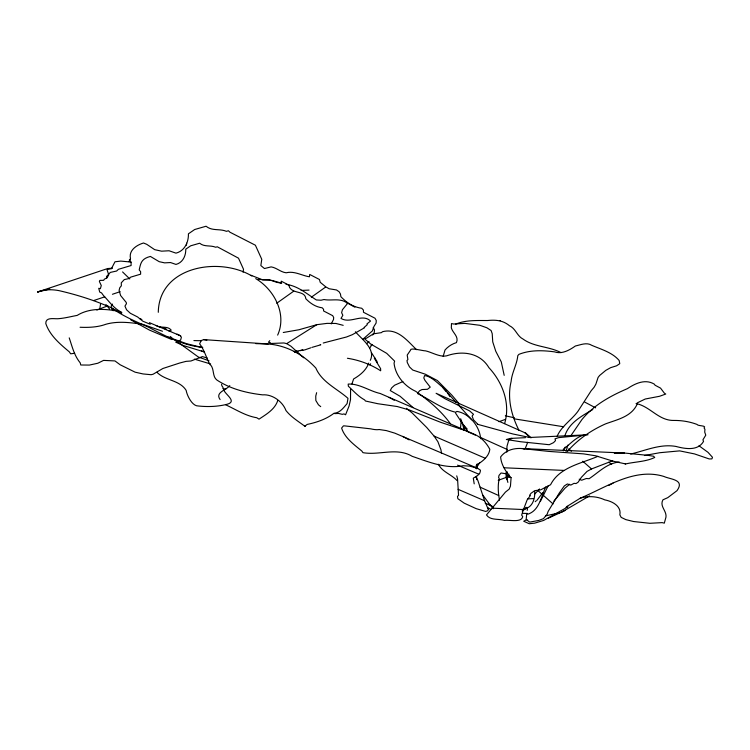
<?xml version="1.0" encoding="UTF-8"?>
<svg xmlns="http://www.w3.org/2000/svg" width="750" height="750" viewBox="0 0 750 750"><rect width="100%" height="100%" fill="white"/><g stroke="black" fill="none" stroke-linecap="round" stroke-linejoin="round"><path stroke-width="1.12" d="M158.287 312.309C159.028 266.269 219.159 256.359 251.869 275.991M450.45 423.797C441.112 410.85 428.644 400.369 415.631 391.284C404.513 386.194 395.344 375.534 394.059 363.169L394.631 361.125L386.7 353.344L370.809 344.091L364.378 338.663L366.412 338.259L373.387 333.844L381.403 332.644L382.575 331.688C397.631 327.853 407.109 340.641 416.578 349.678M460.434 428.784L461.203 420.769M186.431 245.175L186.638 243.187M504.6 423.6C510.722 403.65 502.547 382.266 488.906 367.659C480.394 353.278 463.65 350.541 448.538 355.219C441.253 358.359 432.703 352.444 425.531 350.859C422.775 350.944 409.809 347.222 410.531 350.184L407.203 355.069L407.897 359.559L406.988 360.562L407.316 362.597L409.5 366.919L412.744 370.031L425.269 374.194L437.325 380.503L451.828 395.119L459.319 403.922M567.413 451.444C577.772 439.453 591.169 430.266 605.578 423.872C617.072 419.597 631.172 416.841 636.984 404.55L637.144 402.928L645.234 399.019L659.522 396.291L665.775 394.041L664.397 393.206L660.553 388.125L655.022 385.2L654.431 384.216C645.328 378.637 635.391 383.353 627.488 388.603C610.491 395.916 593.906 404.925 581.934 419.559L570.328 436.491M476.203 465.581L476.062 468.544M129.047 261.75L130.416 259.444M243.075 272.222L243.516 269.269L238.5 258.178L217.294 246.797L215.691 247.238C210.188 244.959 204.478 247.209 199.659 243.225L190.697 245.803L185.766 249.197C185.963 255.778 182.803 262.669 175.969 264.422L170.512 262.547L164.625 262.866L159.188 261.675L150.394 256.434C141.291 258.778 140.756 262.997 139.209 269.906L140.625 271.688L140.616 274.172L130.631 277.153L129.244 278.494L124.294 279.581L121.284 282.806L121.341 285.834L119.775 287.747L119.109 290.297L120.581 295.491L126.225 302.419L126.45 303.666L124.941 306.112L126.553 309.759L130.359 313.284L137.597 316.969L142.875 321.216L150.262 324.272M334.716 413.616L338.559 413.447L342.328 414.337L343.997 413.906L345.572 414.778L349.041 406.097L350.503 399.722L350.597 389.241M522.9 509.222C532.116 508.275 535.106 499.716 534.712 491.475M476.428 467.081L476.775 464.812C482.616 461.381 489 456.45 489.816 449.297C486.403 442.744 481.144 437.259 474.319 434.25L380.175 393.478C369.534 391.153 359.222 383.428 348.188 384.084L348.356 386.222C353.559 390.984 358.181 396.422 364.613 399.891L365.447 401.006L377.812 403.716L397.284 406.537L409.453 410.025L440.512 422.25L467.794 431.419M526.697 513.844L526.191 519.478L529.706 522.112L538.659 520.453L543.431 518.653L547.125 514.237L548.166 511.369L559.294 493.003L564.309 485.944L567.366 483.966L570.806 485.081L574.031 483.356L576.056 483.553L578.091 482.231L581.409 477.3L587.034 471.412L591.525 468.947L612.694 460.763M443.166 356.353L445.022 349.997C448.069 346.5 452.109 343.875 456.459 342.619C459.056 336.403 452.794 333.159 451.322 327.844L451.491 323.559L453.666 324.019L464.897 323.391L479.85 325.294L486.881 327.778L491.091 330.525L492.216 333.666L492.741 341.878L495.769 351.272L501.272 361.903L504.197 375.356M478.266 463.472L478.041 464.719L476.494 464.306M505.959 477.712L507.272 471.881M527.194 510.347L527.456 509.119L526.331 507.928M269.794 340.669L268.434 342.244L270.366 342.741L270.094 343.5L283.931 342.966L286.697 343.631L290.859 346.172L303.675 357.759M370.641 363.788L369.984 364.762L368.447 364.397M316.631 392.7L315.759 396.084L315.834 400.519L318.45 404.803L320.719 406.641M100.528 304.191L99.881 308.222M522.45 513.347L527.372 513.422L527.756 514.228C539.541 510.534 541.097 496.256 545.775 486.938M566.034 451.613L567.872 445.134M476.737 468.816L477.638 465.778L479.662 462.787M351.938 383.925L353.616 378.956C359.841 375.431 366.347 370.153 368.728 363.084M527.709 442.303L525.347 448.284L523.884 449.062M370.303 360.347C375.909 349.069 361.706 339.169 355.387 331.762M277.641 335.119C287.128 314.128 274.35 289.678 255.722 278.616M371.241 345.525L371.625 344.409M331.228 323.916L333.534 319.462L333.666 317.447L332.672 315.666L323.597 310.969L323.559 309.309L322.228 307.819C315.562 306.919 310.359 303.431 305.812 298.725C305.062 290.409 293.269 294.084 289.547 287.372L288.928 285.159L281.259 281.184L281.044 283.05L276.919 282.403L268.772 279.553L262.716 279.881L250.903 275.241M506.691 479.634L508.875 474.084M521.719 448.528L548.634 451.397L583.547 453.872L595.688 455.794L613.031 461.175L625.622 463.941C635.166 461.709 645.816 461.812 654.731 457.462L653.531 456.225L648.234 455.4L624.525 453.047L521.719 448.528C513.741 447.975 505.575 450.262 500.616 456.938C501.225 464.916 506.016 471.909 511.087 477.863L510.45 486.141L509.212 489.094L505.406 492.131L486.497 514.922C490.134 520.65 498.75 518.559 504.506 520.397C509.419 519.609 521.447 523.041 522.731 516.591L521.663 515.156L523.022 510.769L527.119 499.95L530.325 495.619L529.659 495.234L531 493.303L534.675 490.688L540.731 489.816L550.566 484.744C559.491 467.119 581.25 463.556 597.947 456.319M564.947 435.516C569.203 422.681 581.841 415.941 592.8 409.537M525.45 437.672L510.188 438.431L506.353 439.519L520.622 441.731L549.216 444.722L553.472 442.678L555.066 441.103L555.525 440.438L555.009 438.834L558.75 437.616L588.038 434.784L530.1 437.456M557.072 436.425C561.347 426.188 571.538 420.056 577.922 411.337L591.159 390.759L594.094 387.272L595.856 384.206L598.088 377.428L599.644 375.469L605.794 370.369L610.678 367.65L616.594 365.794L619.772 363.675L619.163 360.487C612.216 352.35 601.238 349.406 591.712 345.3C586.725 342.084 580.809 344.803 575.372 346.003C569.587 350.091 561.938 354.488 554.475 351.853C542.616 350.278 530.212 349.847 518.934 354.347L517.809 355.622C516.881 364.838 511.988 372.216 511.106 381.525C507.075 398.297 511.369 415.228 519.028 430.434M563.362 450.825L565.256 447.009M548.119 485.916L540.347 501.469M109.256 268.781L107.663 268.538L37.612 291.994C44.222 289.416 51.562 289.237 58.903 290.616C77.016 294.769 95.147 300.487 112.069 308.128M542.888 492.506L536.981 500.287M528.3 437.269L528.713 436.566M372.675 335.016L374.306 332.419L374.475 329.859L373.2 327.6M369.834 347.934L372.009 344.475M112.538 304.088L111.178 306.094L112.088 309.431L113.222 310.734M376.434 362.231L377.109 362.269L376.941 361.275L371.691 353.062M477.628 468.337L469.734 466.125L463.172 465.741C445.912 469.2 428.531 461.869 412.219 456.337C396.834 447.037 379.434 455.597 362.972 452.662L361.819 451.022C354.047 444.637 344.709 437.887 341.616 428.072L343.425 425.878L344.587 425.878L370.744 428.85A9.338 2.653 13 0 0 379.172 429.525L386.381 430.603L394.875 433.172L477.628 468.337L480.413 470.147L480.356 471.112C480.234 474.675 475.988 476.531 473.287 478.144L474.206 483.863M553.913 501.066L565.059 488.1L569.7 484.237M225.759 404.85C235.912 409.481 245.438 415.875 256.762 417.741L259.031 419.156C266.334 414.253 274.856 409.491 277.772 400.519M534.497 494.278L539.55 488.991M506.681 472.556L505.697 473.7L501.056 472.997L498.984 475.444L498.581 477.694L499.266 478.434C497.625 485.484 498.141 493.153 499.556 500.241M417.675 393.637C429.131 399.037 442.162 409.097 455.7 412.256L456.909 411.412C469.416 413.391 479.672 426.375 480.656 438.712M636.056 403.528C650.316 406.425 658.594 420.825 673.969 420.441C681.778 420.375 689.634 421.659 696.947 424.397C697.744 426.291 707.072 425.25 704.053 427.95L704.925 429.291L704.719 432.131L705.778 435.15L702.928 439.819L703.556 441.394C697.847 451.284 685.031 448.837 675.891 446.428C660.056 443.653 645.637 450.6 630.619 454.031M508.837 439.875L506.991 446.278L506.812 452.166M362.878 339.281L372.413 330.891L373.912 326.512L376.097 323.053L376.266 320.494L374.991 318.225L363.478 312.262L363.431 310.087L361.734 308.259C353.269 307.125 346.659 302.691 340.894 296.719L340.453 294.019L339.122 291.769L336.525 289.969L329.119 288.75L325.8 286.875L320.222 282.291L319.434 279.488L309.703 274.444L309.431 276.806C301.631 275.541 294.431 270.741 286.153 272.784C280.622 272.156 276.581 267.712 271.144 266.887L264.45 268.538L260.841 265.566L261.769 259.303L255.394 245.222L229.894 232.181L228.459 230.756L226.434 231.319C219.441 228.431 212.194 231.291 206.072 226.237L194.691 229.509L188.419 233.812C188.672 242.166 184.659 250.931 175.988 253.144L169.059 250.763L161.569 251.175L154.669 249.656L146.766 244.331L143.513 243C136.622 245.034 128.456 250.378 130.519 258.694L129.3 260.109L131.091 262.369L131.091 265.528L118.397 269.316L116.644 271.022L110.353 272.4L106.537 276.497L106.575 278.419M229.8 385.631C226.359 390.15 214.725 392.391 220.106 399.553M366.656 343.669L369.037 341.625M535.191 501.684L536.213 500.841M305.1 426.094L307.144 424.434C316.744 422.409 326.062 419.288 333.994 413.269C339.947 412.969 343.566 407.7 347.1 403.575L347.981 398.344C337.125 388.678 321.806 382.162 315.853 368.062C303.534 354.656 286.566 345.431 268.209 343.997L203.672 339.619L201.3 340.547L199.603 343.819C204.459 349.969 206.306 358.163 210.178 364.8L210.628 364.95C214.416 369.244 212.222 376.566 216.891 380.025C230.484 389.016 246.572 393.019 262.631 394.856C272.25 394.05 282.628 401.494 285.947 410.512C291.084 417.009 298.116 421.228 304.584 426.056L305.1 426.094L304.584 426.056M563.222 449.391C570.103 444.281 576.487 436.406 584.756 434.897M580.303 498.159C588.178 495.666 597.291 496.312 604.763 499.875C611.981 501.216 621.6 505.922 619.856 514.837L621.169 517.369L625.819 519.619L633.609 521.531L649.847 523.294L662.175 522.619L664.312 523.153L665.981 517.097C666.806 510.647 659.325 506.363 662.953 499.809L667.772 497.653L677.006 490.659C685.059 479.494 670.613 479.522 663.872 476.447C634.444 467.344 605.934 487.556 580.303 498.159L566.869 506.522L567.422 506.391L566.072 507.366L567.872 506.691L566.203 507.816L543.666 520.425L534.694 523.153L529.247 523.734L523.697 521.231L526.987 519.506M276.713 303.253L293.738 291.159M311.344 297.197L325.556 287.109M525.984 508.603L522.131 510.947M96.806 310.031L107.878 305.812M107.663 268.538L112.491 268.2M286.697 343.631L316.809 324.684L327.094 323.372L335.963 323.466L343.191 325.331M625.153 463.922L625.622 463.941M561.703 512.137L589.566 495.881M608.719 485.466L613.069 483.113M176.334 341.606L180.609 340.125L181.369 337.341L180.562 335.831L177.028 334.116M477.609 424.303L513.094 434.025L531.169 437.756L525.712 433.116L436.097 393.291L445.069 398.747L469.613 410.906L473.484 414.291L472.106 416.081L473.494 419.812L478.003 424.481M548.334 518.184L565.331 510.384M455.7 324.169C465.591 319.903 476.925 320.559 487.491 320.522C495.825 319.725 502.8 320.212 509.475 325.734C515.803 328.622 516.966 336.075 523.059 339.066C534.075 347.147 548.916 346.247 560.991 352.603M207.103 357.984L202.416 356.606L190.959 360.994L186.056 361.359L179.681 363.019L162.881 368.494L153.112 374.231L151.106 374.709L143.034 373.941L135.122 372.178L120.141 364.762L114.966 360.928L103.566 360.394L97.838 363.234L89.4 365.072L80.775 364.997L80.184 362.794C74.184 355.566 72.15 346.397 69.216 337.866M402.881 381.572L394.584 385.228L391.725 387.844L390.253 390.553L400.069 396.262L413.044 407.531M619.237 462.019C606.919 463.209 598.622 472.425 589.116 478.697L586.294 478.509L581.663 480.225L579.197 479.203M120.525 311.756C106.463 308.634 89.784 307.566 77.184 315.403C71.128 316.5 65.147 318.122 58.959 318.647C54.787 319.294 45.647 316.509 45.778 323.438C49.669 335.316 59.925 343.978 69.262 351.806L70.678 353.812L74.662 353.278M498.975 421.697L505.5 419.344M498.216 480.319L506.588 477.291L505.809 472.997M559.95 512.691L545.475 515.897M93.675 300.553L104.7 296.85M112.425 294.272L120.15 291.684M323.231 343.022L346.528 336.984L352.369 334.669L364.584 327.731L364.163 327.413L367.284 324.684L366.966 323.906L370.519 321.056C362.381 312.975 350.287 324.234 341.006 318.394L342.853 315.319L341.625 312.684L342.431 309.731L347.569 303.441C340.603 297.516 331.744 301.097 323.991 299.541L321.066 300.225L316.322 299.953C306.656 293.709 297.816 285.872 286.05 284.344M310.866 347.794L304.762 349.903L293.766 351.469M417.534 393.478L419.522 390.816L422.006 389.55L427.5 389.288L430.238 387.131L425.016 380.475L423.797 377.944L424.584 375.572C431.353 376.397 437.259 382.856 442.509 387.15L456.337 402.619M699 445.791L708.028 452.353L712.5 457.322L711.909 458.888L709.237 458.953L694.519 453.919L679.641 450.881L659.784 452.709L644.466 455.522M49.762 289.022L37.612 291.994M510.159 439.144L511.791 438.684M156.938 372.281C165.262 380.794 179.634 379.903 186.159 390.384C187.069 395.812 192.347 406.191 198.169 405.975C207.853 407.006 217.875 406.688 227.241 404.231C236.841 401.672 226.566 395.269 224.231 390.891M316.809 324.684L298.95 329.756L283.266 332.494M311.972 347.381L320.822 344.812L320.259 344.522M525.516 507.666L527.072 507.356M614.363 453.337L624.525 453.047M301.125 290.438L309.056 290.1M302.756 350.166L300.103 350.559L302.747 350.194M258.328 279.291L272.372 280.538L281.681 283.2M294.694 352.116L297.769 351.853M168.975 331.059L170.803 330.928L171.028 329.822C167.016 325.566 160.716 328.547 156.066 325.547M527.794 498.863L533.625 498.581M294.506 351.722L297.966 351.572M193.903 340.584L201.384 340.716M255.797 343.622L268.209 343.997M131.109 262.05L120.75 261.103L115.003 261.778L111.338 268.828L108.441 268.931L107.053 269.775L108.722 274.809L107.147 277.706L104.381 279.169L103.631 280.322L99.834 280.397L99.384 281.484L101.269 285.525L100.388 288.684L98.737 288.291L99.722 292.078L101.55 292.913L103.453 295.509C109.069 301.219 114.047 308.841 121.725 312.281L121.688 313.163L112.547 308.588C123.516 316.331 136.059 321.713 148.341 327.103C165.45 335.981 183.234 345.75 202.781 347.325M504.122 467.784L564.159 470.419M492.422 508.181L523.556 509.55M80.081 327.262C88.678 327.619 97.734 327.253 105.797 324.291C117.675 320.859 130.481 322.556 142.556 324.291L162.478 331.247M206.878 340.144L203.672 339.619M223.003 388.669L225.825 389.119M514.303 418.856L563.691 426.778M507.712 477.028L511.05 477.562M347.419 358.266C359.213 360.094 370.969 364.453 380.672 370.791L380.616 368.672L374.344 358.303L374.794 357.863M203.869 351.816L183.309 345.506L175.734 342.188M210.6 363.956L194.353 359.137M499.809 320.559L500.306 320.663M505.341 415.8L514.434 417.806M506.634 475.087L508.866 475.575M202.416 347.569L186.778 343.744L167.513 336.891M511.491 438.328L512.006 438.459M525.712 433.116L525.056 432.928L528.787 436.369M199.116 357.281L209.006 360.787M163.725 328.163L166.528 329.25M159.975 326.634L160.659 326.906M139.725 318.572L141.881 319.481M149.4 322.659L180.562 335.831M171.75 339.525L149.438 330.084L130.594 319.725M201.366 350.822L204.169 351.881M457.575 465.159L478.744 474.188M485.212 503.222L490.481 505.462L493.322 508.753M406.462 408.319L412.153 412.969L426.788 427.556L434.081 436.088L485.25 458.241M458.072 489.309L484.603 500.794L488.372 509.644L487.547 510.806L485.672 511.444L476.184 508.659L464.203 503.156L457.847 498.694L457.491 496.341L458.541 495.394L457.566 478.875L456.731 475.847M475.303 435.113L467.85 431.766L455.587 413.175M480.628 437.512L507.244 449.494M480.047 487.134L498.731 495.544M584.85 402.15L595.641 407.859M354.891 307.191L347.147 302.916M490.791 509.409L488.231 507.937M402.675 436.397L409.153 439.894M493.556 507.066L488.259 504.028M391.762 398.916L394.266 400.294M389.109 397.35L390.881 398.391M608.681 462.281L611.634 464.175M122.578 271.931L129.741 278.925M170.109 336.459L171.994 337.828M174.816 339.891L199.294 357.703M487.809 508.275L488.447 508.753L488.006 508.2M568.744 448.866L571.378 451.181M582.769 461.222L591.525 468.947M538.078 490.725L553.069 503.944M457.087 480.591C451.5 474.413 442.275 472.022 438.375 464.241M457.875 404.344L471.694 419.812M460.678 418.716L462.6 423.928L467.241 429.122M442.509 387.15L446.297 391.566M106.003 304.622L109.584 309.019M482.878 495.169L490.481 505.462M447.422 392.887L449.953 396.609M434.081 436.088L437.916 441.741L440.944 449.794L441.544 453.366M475.922 476.953L477.853 480.469L484.603 500.794M223.884 389.962L222.759 387.009A6.816 4.772 -0.2 0 1 221.616 384.272M507.872 482.409L506.588 477.291M464.222 430.472L462.6 423.928M463.734 425.963L464.334 429.403M476.522 476.353L476.85 479.662M165.356 328.781L164.859 328.584L165.328 328.791"/></g></svg>
